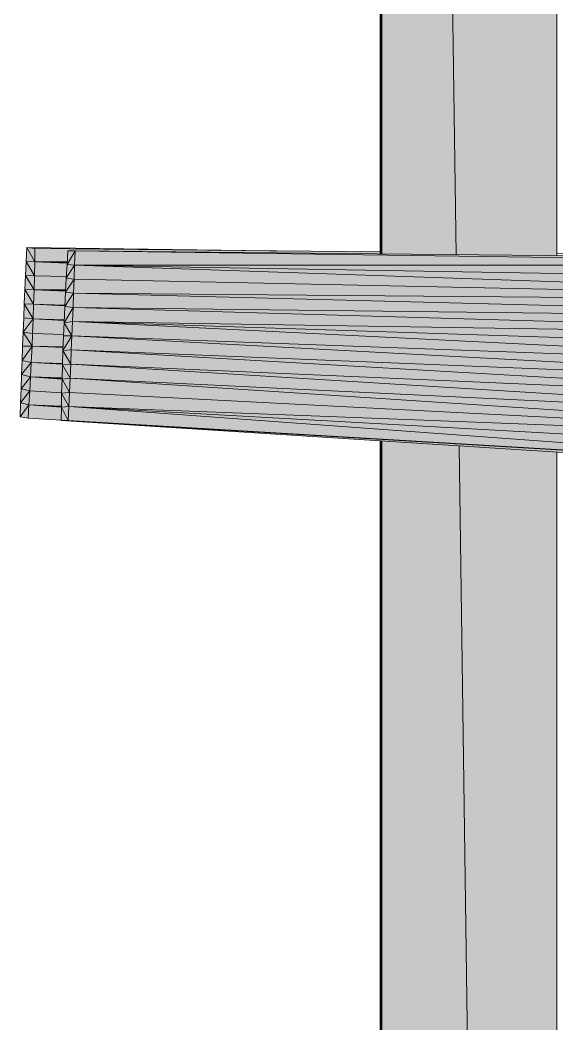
# Model space of a CAD drawing. Header units: millimetres. Extents: x 365175 to 2667127, y -330297 to -162108.
# Drawn here: x 1831578.7 to 1831614.4, y -319047.7 to -318981.1 of the extents above; entities that cross this region are included whole.
import ezdxf

# ---------------------------------------------------------------- set-up
doc = ezdxf.new("R2010")
doc.units = ezdxf.units.MM
doc.header["$MEASUREMENT"] = 0

# ---------------------------------------------------------------- blocks, each defined once
blk = doc.blocks.new('Élément de coupe_560_6', base_point=(1445436.05, -319510.981))
at = {"linetype": 'Continuous', "lineweight": 0, "true_color": 0x000000}
for points in [[(1831602.62, -318996.602), (1831602.694, -318996.602), (1831602.748, -318649.869), (1831602.62, -318649.869)], [(1831602.62, -318996.602), (1831602.694, -318996.602), (1831602.748, -318649.869), (1831602.62, -318649.869)], [(1831602.694, -318996.602), (1831602.748, -318996.603), (1831602.748, -318649.869)], [(1831602.694, -318996.602), (1831602.748, -318996.603), (1831602.748, -318649.869)], [(1831614.364, -318649.869), (1831602.748, -318649.869), (1831607.684, -318996.651), (1831614.364, -318996.717)], [(1831602.748, -318649.869), (1831602.748, -318996.603), (1831607.684, -318996.651)], [(1831579.18, -318996.166), (1831579.138, -318997.097), (1831579.696, -318997.132)], [(1831579.18, -318996.166), (1831579.138, -318997.097), (1831579.696, -318997.132)], [(1831579.709, -318996.241), (1831579.18, -318996.166), (1831579.696, -318997.132)], [(1831579.709, -318996.241), (1831579.18, -318996.166), (1831579.696, -318997.132)], [(1831596.901, -318996.41), (1831579.18, -318996.166), (1831579.709, -318996.241)], [(1831579.18, -318996.166), (1831579.709, -318996.241), (1831591.68, -318996.358), (1831589.457, -318996.307)], [(1831579.709, -318996.241), (1831579.696, -318997.132), (1831581.855, -318997.121), (1831581.901, -318996.403), (1831582.372, -318996.403), (1831602.62, -318996.602), (1831602.62, -318996.466)], [(1831579.696, -318997.132), (1831581.855, -318997.121), (1831581.901, -318996.403), (1831582.372, -318996.403), (1831597.394, -318996.55), (1831597.345, -318996.414), (1831579.709, -318996.241)], [(1831582.338, -318997.335), (1831582.372, -318996.403), (1831581.844, -318997.291)], [(1831582.338, -318997.335), (1831582.372, -318996.403), (1831581.844, -318997.291)], [(1831581.901, -318996.403), (1831581.844, -318997.291), (1831582.372, -318996.403)], [(1831581.901, -318996.403), (1831581.844, -318997.291), (1831582.372, -318996.403)], [(1831582.338, -318997.335), (1831652.069, -318997.373), (1831582.372, -318996.403)], [(1831582.372, -318996.403), (1831652.069, -318997.373), (1831640.638, -318996.975)], [(1831579.138, -318997.097), (1831579.09, -318998.032), (1831579.676, -318998.05)], [(1831579.138, -318997.097), (1831579.09, -318998.032), (1831579.676, -318998.05)], [(1831579.696, -318997.132), (1831579.138, -318997.097), (1831579.676, -318998.05)], [(1831579.696, -318997.132), (1831579.138, -318997.097), (1831579.676, -318998.05)], [(1831579.676, -318998.05), (1831581.801, -318998.089), (1831581.844, -318997.291), (1831581.85, -318997.206), (1831579.696, -318997.132)], [(1831579.676, -318998.05), (1831581.801, -318998.089), (1831581.844, -318997.291), (1831581.85, -318997.206), (1831579.696, -318997.132)], [(1831579.696, -318997.132), (1831581.853, -318997.162), (1831581.855, -318997.121)], [(1831579.696, -318997.132), (1831581.853, -318997.162), (1831581.855, -318997.121)], [(1831579.696, -318997.132), (1831581.85, -318997.206), (1831581.853, -318997.162)], [(1831579.696, -318997.132), (1831581.85, -318997.206), (1831581.853, -318997.162)], [(1831581.794, -318998.206), (1831582.338, -318997.335), (1831581.844, -318997.291)], [(1831581.794, -318998.206), (1831582.338, -318997.335), (1831581.844, -318997.291)], [(1831582.311, -318998.271), (1831582.338, -318997.335), (1831581.794, -318998.206)], [(1831582.311, -318998.271), (1831582.338, -318997.335), (1831581.794, -318998.206)], [(1831582.311, -318998.271), (1831652.276, -318999.779), (1831582.338, -318997.335)], [(1831582.338, -318997.335), (1831652.187, -318998.575), (1831652.069, -318997.373)], [(1831582.338, -318997.335), (1831652.276, -318999.779), (1831652.187, -318998.575)], [(1831579.09, -318998.032), (1831579.049, -318998.969), (1831579.656, -318998.989)], [(1831579.09, -318998.032), (1831579.049, -318998.969), (1831579.656, -318998.989)], [(1831579.676, -318998.05), (1831579.09, -318998.032), (1831579.656, -318998.989)], [(1831579.676, -318998.05), (1831579.09, -318998.032), (1831579.656, -318998.989)], [(1831579.656, -318998.989), (1831581.753, -318998.993), (1831581.794, -318998.206), (1831581.801, -318998.089), (1831579.676, -318998.05)], [(1831579.656, -318998.989), (1831581.753, -318998.993), (1831581.794, -318998.206), (1831581.801, -318998.089), (1831579.676, -318998.05)], [(1831581.745, -318999.143), (1831582.311, -318998.271), (1831581.794, -318998.206)], [(1831581.745, -318999.143), (1831582.311, -318998.271), (1831581.794, -318998.206)], [(1831582.277, -318999.209), (1831582.311, -318998.271), (1831581.745, -318999.143)], [(1831582.277, -318999.209), (1831582.311, -318998.271), (1831581.745, -318999.143)], [(1831582.277, -318999.209), (1831652.276, -318999.779), (1831582.311, -318998.271)], [(1831579.049, -318998.969), (1831579.007, -318999.909), (1831579.623, -318999.944)], [(1831579.049, -318998.969), (1831579.007, -318999.909), (1831579.623, -318999.944)], [(1831579.656, -318998.989), (1831579.049, -318998.969), (1831579.623, -318999.944)], [(1831579.656, -318998.989), (1831579.049, -318998.969), (1831579.623, -318999.944)], [(1831579.623, -318999.944), (1831581.701, -319000.001), (1831581.745, -318999.143), (1831581.748, -318999.081), (1831579.656, -318998.989)], [(1831579.623, -318999.944), (1831581.701, -319000.001), (1831581.745, -318999.143), (1831581.748, -318999.081), (1831579.656, -318998.989)], [(1831579.656, -318998.989), (1831581.748, -318999.081), (1831581.75, -318999.037)], [(1831579.656, -318998.989), (1831581.75, -318999.037), (1831581.753, -318998.993)], [(1831579.656, -318998.989), (1831581.748, -318999.081), (1831581.75, -318999.037)], [(1831579.656, -318998.989), (1831581.75, -318999.037), (1831581.753, -318998.993)], [(1831581.696, -319000.097), (1831582.277, -318999.209), (1831581.745, -318999.143)], [(1831581.696, -319000.097), (1831582.277, -318999.209), (1831581.745, -318999.143)], [(1831582.243, -319000.149), (1831582.277, -318999.209), (1831581.696, -319000.097)], [(1831582.243, -319000.149), (1831582.277, -318999.209), (1831581.696, -319000.097)], [(1831582.243, -319000.149), (1831652.33, -319000.986), (1831582.277, -318999.209)], [(1831582.277, -318999.209), (1831652.33, -319000.986), (1831652.276, -318999.779)], [(1831579.007, -318999.909), (1831578.966, -319000.85), (1831579.595, -319000.91)], [(1831579.007, -318999.909), (1831578.966, -319000.85), (1831579.595, -319000.91)], [(1831579.623, -318999.944), (1831579.007, -318999.909), (1831579.595, -319000.91)], [(1831579.623, -318999.944), (1831579.007, -318999.909), (1831579.595, -319000.91)], [(1831579.623, -318999.944), (1831579.595, -319000.91), (1831581.658, -319000.976), (1831581.696, -319000.097), (1831581.699, -319000.046)], [(1831579.623, -318999.944), (1831579.595, -319000.91), (1831581.658, -319000.976), (1831581.696, -319000.097), (1831581.699, -319000.046)], [(1831579.623, -318999.944), (1831581.699, -319000.046), (1831581.701, -319000.001)], [(1831579.623, -318999.944), (1831581.699, -319000.046), (1831581.701, -319000.001)], [(1831581.648, -319001.184), (1831582.243, -319000.149), (1831581.696, -319000.097)], [(1831581.648, -319001.184), (1831582.243, -319000.149), (1831581.696, -319000.097)], [(1831582.202, -319001.09), (1831582.243, -319000.149), (1831581.648, -319001.184)], [(1831582.202, -319001.09), (1831582.243, -319000.149), (1831581.648, -319001.184)], [(1831582.243, -319000.149), (1831582.202, -319001.09), (1831652.359, -319002.193)], [(1831582.243, -319000.149), (1831652.359, -319002.193), (1831652.33, -319000.986)], [(1831578.966, -319000.85), (1831578.931, -319001.792), (1831579.595, -319000.91)], [(1831578.966, -319000.85), (1831578.931, -319001.792), (1831579.595, -319000.91)], [(1831579.595, -319000.91), (1831578.931, -319001.792), (1831579.555, -319001.881)], [(1831579.595, -319000.91), (1831578.931, -319001.792), (1831579.555, -319001.881)], [(1831579.555, -319001.881), (1831581.616, -319001.957), (1831581.648, -319001.184), (1831581.656, -319001.021), (1831579.595, -319000.91)], [(1831579.555, -319001.881), (1831581.616, -319001.957), (1831581.648, -319001.184), (1831581.656, -319001.021), (1831579.595, -319000.91)], [(1831579.595, -319000.91), (1831581.656, -319001.021), (1831581.658, -319000.976)], [(1831579.595, -319000.91), (1831581.656, -319001.021), (1831581.658, -319000.976)], [(1831581.613, -319002.032), (1831582.168, -319002.032), (1831581.648, -319001.184)], [(1831581.613, -319002.032), (1831582.168, -319002.032), (1831581.648, -319001.184)], [(1831582.168, -319002.032), (1831582.202, -319001.09), (1831581.648, -319001.184)], [(1831582.168, -319002.032), (1831582.202, -319001.09), (1831581.648, -319001.184)], [(1831582.168, -319002.032), (1831652.325, -319004.609), (1831582.202, -319001.09)], [(1831652.354, -319003.401), (1831582.202, -319001.09), (1831652.325, -319004.609)], [(1831652.354, -319003.401), (1831652.359, -319002.193), (1831582.202, -319001.09)], [(1831578.931, -319001.792), (1831578.89, -319002.733), (1831579.52, -319002.728)], [(1831578.931, -319001.792), (1831578.89, -319002.733), (1831579.52, -319002.728)], [(1831579.555, -319001.881), (1831578.931, -319001.792), (1831579.52, -319002.728)], [(1831579.555, -319001.881), (1831578.931, -319001.792), (1831579.52, -319002.728)], [(1831579.52, -319002.728), (1831581.582, -319002.773), (1831581.613, -319002.032), (1831581.616, -319001.957), (1831579.555, -319001.881)], [(1831579.52, -319002.728), (1831581.582, -319002.773), (1831581.613, -319002.032), (1831581.616, -319001.957), (1831579.555, -319001.881)], [(1831582.127, -319002.973), (1831582.168, -319002.032), (1831581.573, -319003.002)], [(1831582.127, -319002.973), (1831582.168, -319002.032), (1831581.573, -319003.002)], [(1831581.573, -319003.002), (1831582.168, -319002.032), (1831581.613, -319002.032)], [(1831581.573, -319003.002), (1831582.168, -319002.032), (1831581.613, -319002.032)], [(1831582.127, -319002.973), (1831652.261, -319005.816), (1831582.168, -319002.032)], [(1831652.325, -319004.609), (1831582.168, -319002.032), (1831652.261, -319005.816)], [(1831578.89, -319002.733), (1831578.856, -319003.675), (1831579.52, -319002.728)], [(1831578.89, -319002.733), (1831578.856, -319003.675), (1831579.52, -319002.728)], [(1831579.52, -319002.728), (1831578.856, -319003.675), (1831579.472, -319003.814)], [(1831579.52, -319002.728), (1831578.856, -319003.675), (1831579.472, -319003.814)], [(1831579.472, -319003.814), (1831581.543, -319003.865), (1831581.573, -319003.002), (1831581.581, -319002.818), (1831579.52, -319002.728)], [(1831579.472, -319003.814), (1831581.543, -319003.865), (1831581.573, -319003.002), (1831581.581, -319002.818), (1831579.52, -319002.728)], [(1831579.52, -319002.728), (1831581.581, -319002.818), (1831581.582, -319002.773)], [(1831579.52, -319002.728), (1831581.581, -319002.818), (1831581.582, -319002.773)], [(1831581.539, -319003.967), (1831582.092, -319003.915), (1831581.573, -319003.002)], [(1831581.539, -319003.967), (1831582.092, -319003.915), (1831581.573, -319003.002)], [(1831582.092, -319003.915), (1831582.127, -319002.973), (1831581.573, -319003.002)], [(1831582.092, -319003.915), (1831582.127, -319002.973), (1831581.573, -319003.002)], [(1831582.092, -319003.915), (1831652.168, -319007.021), (1831582.127, -319002.973)], [(1831652.261, -319005.816), (1831582.127, -319002.973), (1831652.168, -319007.021)], [(1831578.856, -319003.675), (1831578.822, -319004.615), (1831579.472, -319003.814)], [(1831578.856, -319003.675), (1831578.822, -319004.615), (1831579.472, -319003.814)], [(1831579.472, -319003.814), (1831578.822, -319004.615), (1831579.417, -319004.766)], [(1831579.472, -319003.814), (1831578.822, -319004.615), (1831579.417, -319004.766)], [(1831579.472, -319003.814), (1831579.417, -319004.766), (1831581.515, -319004.829), (1831581.539, -319003.967), (1831581.541, -319003.91)], [(1831579.472, -319003.814), (1831579.417, -319004.766), (1831581.515, -319004.829), (1831581.539, -319003.967), (1831581.541, -319003.91)], [(1831581.543, -319003.865), (1831579.472, -319003.814), (1831581.541, -319003.91)], [(1831581.543, -319003.865), (1831579.472, -319003.814), (1831581.541, -319003.91)], [(1831581.513, -319004.921), (1831582.05, -319004.854), (1831581.539, -319003.967)], [(1831581.513, -319004.921), (1831582.05, -319004.854), (1831581.539, -319003.967)], [(1831582.05, -319004.854), (1831582.092, -319003.915), (1831581.539, -319003.967)], [(1831582.05, -319004.854), (1831582.092, -319003.915), (1831581.539, -319003.967)], [(1831582.05, -319004.854), (1831652.039, -319008.223), (1831582.092, -319003.915)], [(1831652.039, -319008.223), (1831652.168, -319007.021), (1831582.092, -319003.915)], [(1831578.822, -319004.615), (1831578.788, -319005.554), (1831579.417, -319004.766)], [(1831578.822, -319004.615), (1831578.788, -319005.554), (1831579.417, -319004.766)], [(1831579.417, -319004.766), (1831578.788, -319005.554), (1831579.368, -319005.701)], [(1831579.417, -319004.766), (1831578.788, -319005.554), (1831579.368, -319005.701)], [(1831579.368, -319005.701), (1831581.487, -319005.819), (1831581.513, -319004.916), (1831579.417, -319004.766)], [(1831579.368, -319005.701), (1831581.487, -319005.819), (1831581.513, -319004.916), (1831579.417, -319004.766)], [(1831579.417, -319004.766), (1831581.513, -319004.916), (1831581.514, -319004.873)], [(1831579.417, -319004.766), (1831581.514, -319004.873), (1831581.515, -319004.829)], [(1831579.417, -319004.766), (1831581.513, -319004.916), (1831581.514, -319004.873)], [(1831579.417, -319004.766), (1831581.514, -319004.873), (1831581.515, -319004.829)], [(1831581.486, -319005.857), (1831582.009, -319005.793), (1831581.513, -319004.921)], [(1831581.486, -319005.857), (1831582.009, -319005.793), (1831581.513, -319004.921)], [(1831582.009, -319005.793), (1831582.05, -319004.854), (1831581.513, -319004.921)], [(1831582.009, -319005.793), (1831582.05, -319004.854), (1831581.513, -319004.921)], [(1831582.009, -319005.793), (1831651.887, -319009.423), (1831582.05, -319004.854)], [(1831651.887, -319009.423), (1831652.039, -319008.223), (1831582.05, -319004.854)], [(1831578.788, -319005.554), (1831578.754, -319006.491), (1831579.368, -319005.701)], [(1831578.788, -319005.554), (1831578.754, -319006.491), (1831579.368, -319005.701)], [(1831579.368, -319005.701), (1831578.754, -319006.491), (1831579.312, -319006.614)], [(1831579.368, -319005.701), (1831578.754, -319006.491), (1831579.312, -319006.614)], [(1831579.312, -319006.614), (1831581.468, -319006.7), (1831581.486, -319005.857), (1831581.487, -319005.819), (1831579.368, -319005.701)], [(1831579.312, -319006.614), (1831581.468, -319006.7), (1831581.486, -319005.857), (1831581.487, -319005.819), (1831579.368, -319005.701)], [(1831581.467, -319006.773), (1831581.961, -319006.728), (1831581.486, -319005.857)], [(1831581.467, -319006.773), (1831581.961, -319006.728), (1831581.486, -319005.857)], [(1831581.961, -319006.728), (1831582.009, -319005.793), (1831581.486, -319005.857)], [(1831581.961, -319006.728), (1831582.009, -319005.793), (1831581.486, -319005.857)], [(1831581.961, -319006.728), (1831651.887, -319009.423), (1831582.009, -319005.793)], [(1831578.754, -319006.491), (1831578.726, -319007.424), (1831579.312, -319006.614)], [(1831578.754, -319006.491), (1831578.726, -319007.424), (1831579.312, -319006.614)], [(1831579.255, -319007.499), (1831579.312, -319006.614), (1831578.726, -319007.424)], [(1831579.255, -319007.499), (1831579.312, -319006.614), (1831578.726, -319007.424)], [(1831579.255, -319007.499), (1831581.454, -319007.64), (1831581.467, -319006.784), (1831579.312, -319006.614)], [(1831579.255, -319007.499), (1831581.454, -319007.64), (1831581.467, -319006.784), (1831579.312, -319006.614)], [(1831579.312, -319006.614), (1831581.467, -319006.784), (1831581.467, -319006.773), (1831581.468, -319006.743)], [(1831579.312, -319006.614), (1831581.468, -319006.743), (1831581.468, -319006.7)], [(1831579.312, -319006.614), (1831581.467, -319006.784), (1831581.467, -319006.773), (1831581.468, -319006.743)], [(1831579.312, -319006.614), (1831581.468, -319006.743), (1831581.468, -319006.7)], [(1831581.454, -319007.661), (1831581.919, -319007.661), (1831581.467, -319006.773)], [(1831581.454, -319007.661), (1831581.919, -319007.661), (1831581.467, -319006.773)], [(1831581.919, -319007.661), (1831581.961, -319006.728), (1831581.467, -319006.773)], [(1831581.919, -319007.661), (1831581.961, -319006.728), (1831581.467, -319006.773)], [(1831581.919, -319007.661), (1831651.489, -319011.807), (1831581.961, -319006.728)], [(1831651.489, -319011.807), (1831651.706, -319010.617), (1831581.961, -319006.728)], [(1831651.706, -319010.617), (1831651.887, -319009.423), (1831581.961, -319006.728)], [(1831581.454, -319007.661), (1831651.489, -319011.807), (1831581.919, -319007.661)], [(1831581.454, -319007.661), (1831651.489, -319011.807), (1831581.919, -319007.661)], [(1831640.063, -319011.409), (1831651.489, -319011.807), (1831581.454, -319007.661)], [(1831640.063, -319011.409), (1831651.489, -319011.807), (1831581.454, -319007.661)], [(1831602.62, -319009.015), (1831602.62, -319466.035), (1831602.692, -319009.019)], [(1831602.62, -319009.015), (1831602.62, -319466.035), (1831602.692, -319009.019)], [(1831602.62, -319466.035), (1831602.748, -319466.035), (1831602.748, -319009.023), (1831602.692, -319009.019)], [(1831602.62, -319466.035), (1831602.748, -319466.035), (1831602.748, -319009.023), (1831602.692, -319009.019)], [(1831607.864, -319009.35), (1831602.748, -319009.023), (1831602.748, -319466.035), (1831614.364, -319466.035)], [(1831614.364, -319009.766), (1831607.864, -319009.35), (1831614.364, -319466.035)], [(1831608.177, -319031.283), (1831602.748, -319031.666), (1831602.748, -319061.11), (1831608.604, -319061.312)], [(1831608.177, -319031.283), (1831608.604, -319061.312), (1831614.364, -319061.51), (1831614.364, -319030.846)]]:
    blk.add_hatch(color=18, dxfattribs=at).paths.add_polyline_path(points)
at = {"color": 7, "linetype": 'Continuous', "lineweight": 20}
for p, q in [((1831602.62, -318996.602), (1831602.62, -318649.869)), ((1831602.748, -318649.869), (1831602.694, -318996.602)), ((1831602.748, -318649.869), (1831607.684, -318996.651)), ((1831602.748, -318996.603), (1831602.748, -318649.869)), ((1831614.364, -318649.869), (1831614.364, -318996.717)), ((1831579.18, -318996.166), (1831579.138, -318997.097)), ((1831579.18, -318996.166), (1831579.696, -318997.132)), ((1831579.709, -318996.241), (1831579.18, -318996.166)), ((1831596.901, -318996.41), (1831579.18, -318996.166)), ((1831579.709, -318996.241), (1831579.696, -318997.132)), ((1831602.62, -318996.466), (1831579.709, -318996.241)), ((1831581.901, -318996.403), (1831581.844, -318997.291)), ((1831582.372, -318996.403), (1831581.844, -318997.291)), ((1831582.372, -318996.403), (1831581.901, -318996.403)), ((1831582.372, -318996.403), (1831582.338, -318997.335)), ((1831640.638, -318996.975), (1831582.372, -318996.403)), ((1831652.069, -318997.373), (1831582.372, -318996.403)), ((1831620.011, -318996.637), (1831614.364, -318996.581)), ((1831579.138, -318997.097), (1831579.09, -318998.032)), ((1831579.138, -318997.097), (1831579.676, -318998.05)), ((1831579.696, -318997.132), (1831579.138, -318997.097)), ((1831579.696, -318997.132), (1831579.676, -318998.05)), ((1831579.696, -318997.132), (1831581.855, -318997.121)), ((1831581.85, -318997.206), (1831579.696, -318997.132)), ((1831581.853, -318997.162), (1831579.696, -318997.132)), ((1831581.844, -318997.291), (1831581.794, -318998.206)), ((1831582.338, -318997.335), (1831581.794, -318998.206)), ((1831581.844, -318997.291), (1831582.338, -318997.335)), ((1831582.338, -318997.335), (1831582.311, -318998.271)), ((1831582.338, -318997.335), (1831652.069, -318997.373)), ((1831652.187, -318998.575), (1831582.338, -318997.335)), ((1831652.276, -318999.779), (1831582.338, -318997.335)), ((1831579.09, -318998.032), (1831579.049, -318998.969)), ((1831579.09, -318998.032), (1831579.656, -318998.989)), ((1831579.676, -318998.05), (1831579.09, -318998.032)), ((1831579.676, -318998.05), (1831579.656, -318998.989)), ((1831581.801, -318998.089), (1831579.676, -318998.05)), ((1831581.794, -318998.206), (1831581.745, -318999.143)), ((1831582.311, -318998.271), (1831581.745, -318999.143)), ((1831581.794, -318998.206), (1831582.311, -318998.271)), ((1831582.311, -318998.271), (1831582.277, -318999.209)), ((1831652.276, -318999.779), (1831582.311, -318998.271)), ((1831579.049, -318998.969), (1831579.007, -318999.909)), ((1831579.049, -318998.969), (1831579.623, -318999.944)), ((1831579.656, -318998.989), (1831579.049, -318998.969)), ((1831579.656, -318998.989), (1831579.623, -318999.944)), ((1831581.748, -318999.081), (1831579.656, -318998.989)), ((1831579.656, -318998.989), (1831581.753, -318998.993)), ((1831581.75, -318999.037), (1831579.656, -318998.989)), ((1831581.745, -318999.143), (1831581.696, -319000.097)), ((1831582.277, -318999.209), (1831581.696, -319000.097)), ((1831581.745, -318999.143), (1831582.277, -318999.209)), ((1831582.277, -318999.209), (1831582.243, -319000.149)), ((1831652.33, -319000.986), (1831582.277, -318999.209)), ((1831582.277, -318999.209), (1831652.276, -318999.779)), ((1831579.007, -318999.909), (1831578.966, -319000.85)), ((1831579.007, -318999.909), (1831579.595, -319000.91)), ((1831579.623, -318999.944), (1831579.007, -318999.909)), ((1831579.623, -318999.944), (1831579.595, -319000.91)), ((1831581.699, -319000.046), (1831579.623, -318999.944)), ((1831579.623, -318999.944), (1831581.701, -319000.001)), ((1831581.696, -319000.097), (1831581.648, -319001.184)), ((1831582.243, -319000.149), (1831581.648, -319001.184)), ((1831581.696, -319000.097), (1831582.243, -319000.149)), ((1831582.243, -319000.149), (1831582.202, -319001.09)), ((1831652.359, -319002.193), (1831582.243, -319000.149)), ((1831582.243, -319000.149), (1831652.33, -319000.986)), ((1831578.966, -319000.85), (1831578.931, -319001.792)), ((1831579.595, -319000.91), (1831578.931, -319001.792)), ((1831578.966, -319000.85), (1831579.595, -319000.91)), ((1831579.595, -319000.91), (1831579.555, -319001.881)), ((1831581.656, -319001.021), (1831579.595, -319000.91)), ((1831581.658, -319000.976), (1831579.595, -319000.91)), ((1831581.648, -319001.184), (1831581.613, -319002.032)), ((1831581.648, -319001.184), (1831582.202, -319001.09)), ((1831581.648, -319001.184), (1831582.168, -319002.032)), ((1831582.202, -319001.09), (1831582.168, -319002.032)), ((1831652.325, -319004.609), (1831582.202, -319001.09)), ((1831652.354, -319003.401), (1831582.202, -319001.09)), ((1831582.202, -319001.09), (1831652.359, -319002.193)), ((1831578.931, -319001.792), (1831578.89, -319002.733)), ((1831578.931, -319001.792), (1831579.52, -319002.728)), ((1831579.555, -319001.881), (1831578.931, -319001.792)), ((1831579.555, -319001.881), (1831579.52, -319002.728)), ((1831581.616, -319001.957), (1831579.555, -319001.881)), ((1831581.613, -319002.032), (1831581.573, -319003.002)), ((1831582.168, -319002.032), (1831581.573, -319003.002)), ((1831581.613, -319002.032), (1831582.168, -319002.032)), ((1831582.168, -319002.032), (1831582.127, -319002.973)), ((1831652.261, -319005.816), (1831582.168, -319002.032)), ((1831652.325, -319004.609), (1831582.168, -319002.032)), ((1831579.52, -319002.728), (1831578.856, -319003.675)), ((1831578.89, -319002.733), (1831578.856, -319003.675)), ((1831579.52, -319002.728), (1831578.89, -319002.733)), ((1831579.52, -319002.728), (1831579.472, -319003.814)), ((1831581.581, -319002.818), (1831579.52, -319002.728)), ((1831579.52, -319002.728), (1831581.582, -319002.773)), ((1831581.573, -319003.002), (1831581.539, -319003.967)), ((1831581.573, -319003.002), (1831582.127, -319002.973)), ((1831581.573, -319003.002), (1831582.092, -319003.915)), ((1831582.127, -319002.973), (1831582.092, -319003.915)), ((1831652.168, -319007.021), (1831582.127, -319002.973)), ((1831582.127, -319002.973), (1831652.261, -319005.816)), ((1831578.856, -319003.675), (1831578.822, -319004.615)), ((1831579.472, -319003.814), (1831578.822, -319004.615)), ((1831578.856, -319003.675), (1831579.472, -319003.814)), ((1831579.472, -319003.814), (1831579.417, -319004.766)), ((1831581.541, -319003.91), (1831579.472, -319003.814)), ((1831579.472, -319003.814), (1831581.543, -319003.865)), ((1831581.539, -319003.967), (1831581.513, -319004.921)), ((1831582.092, -319003.915), (1831581.539, -319003.967)), ((1831581.539, -319003.967), (1831582.05, -319004.854)), ((1831582.092, -319003.915), (1831582.05, -319004.854)), ((1831652.039, -319008.223), (1831582.092, -319003.915)), ((1831582.092, -319003.915), (1831652.168, -319007.021)), ((1831578.822, -319004.615), (1831578.788, -319005.554)), ((1831578.822, -319004.615), (1831579.417, -319004.766)), ((1831579.417, -319004.766), (1831578.788, -319005.554)), ((1831579.417, -319004.766), (1831579.368, -319005.701)), ((1831579.417, -319004.766), (1831581.513, -319004.916)), ((1831579.417, -319004.766), (1831581.514, -319004.873)), ((1831579.417, -319004.766), (1831581.515, -319004.829)), ((1831581.513, -319004.921), (1831581.486, -319005.857)), ((1831582.05, -319004.854), (1831581.513, -319004.921)), ((1831581.513, -319004.921), (1831582.009, -319005.793)), ((1831582.05, -319004.854), (1831582.009, -319005.793)), ((1831651.887, -319009.423), (1831582.05, -319004.854)), ((1831582.05, -319004.854), (1831652.039, -319008.223)), ((1831578.788, -319005.554), (1831578.754, -319006.491)), ((1831579.368, -319005.701), (1831578.754, -319006.491)), ((1831578.788, -319005.554), (1831579.368, -319005.701)), ((1831579.368, -319005.701), (1831579.312, -319006.614)), ((1831579.368, -319005.701), (1831581.487, -319005.819)), ((1831581.486, -319005.857), (1831581.467, -319006.773)), ((1831582.009, -319005.793), (1831581.486, -319005.857)), ((1831581.486, -319005.857), (1831581.961, -319006.728)), ((1831582.009, -319005.793), (1831581.961, -319006.728)), ((1831582.009, -319005.793), (1831651.887, -319009.423)), ((1831578.754, -319006.491), (1831578.726, -319007.424)), ((1831579.312, -319006.614), (1831578.726, -319007.424)), ((1831578.754, -319006.491), (1831579.312, -319006.614)), ((1831579.312, -319006.614), (1831579.255, -319007.499)), ((1831579.312, -319006.614), (1831581.467, -319006.784)), ((1831579.312, -319006.614), (1831581.468, -319006.743)), ((1831579.312, -319006.614), (1831581.468, -319006.7)), ((1831581.467, -319006.773), (1831581.454, -319007.661)), ((1831581.961, -319006.728), (1831581.467, -319006.773)), ((1831581.467, -319006.773), (1831581.919, -319007.661)), ((1831581.961, -319006.728), (1831581.919, -319007.661)), ((1831651.489, -319011.807), (1831581.961, -319006.728)), ((1831581.961, -319006.728), (1831651.887, -319009.423)), ((1831581.961, -319006.728), (1831651.706, -319010.617)), ((1831578.726, -319007.424), (1831579.255, -319007.499)), ((1831579.255, -319007.499), (1831581.454, -319007.64)), ((1831581.919, -319007.661), (1831581.454, -319007.661)), ((1831581.454, -319007.661), (1831651.489, -319011.807)), ((1831581.454, -319007.661), (1831640.063, -319011.409)), ((1831581.919, -319007.661), (1831651.489, -319011.807)), ((1831602.62, -319466.035), (1831602.62, -319009.015)), ((1831602.692, -319009.019), (1831602.62, -319466.035)), ((1831602.748, -319466.035), (1831602.748, -319009.023)), ((1831607.864, -319009.35), (1831614.364, -319466.035)), ((1831614.364, -319009.766), (1831614.364, -319466.035))]:
    blk.add_line(p, q, dxfattribs=at)

msp = doc.modelspace()

# ---------------------------------------------------------------- block references
at = {"lineweight": 0}
msp.add_blockref('Élément de coupe_560_6', (1445436.05, -319510.981), dxfattribs=at)

doc.saveas('drawing.dxf')
